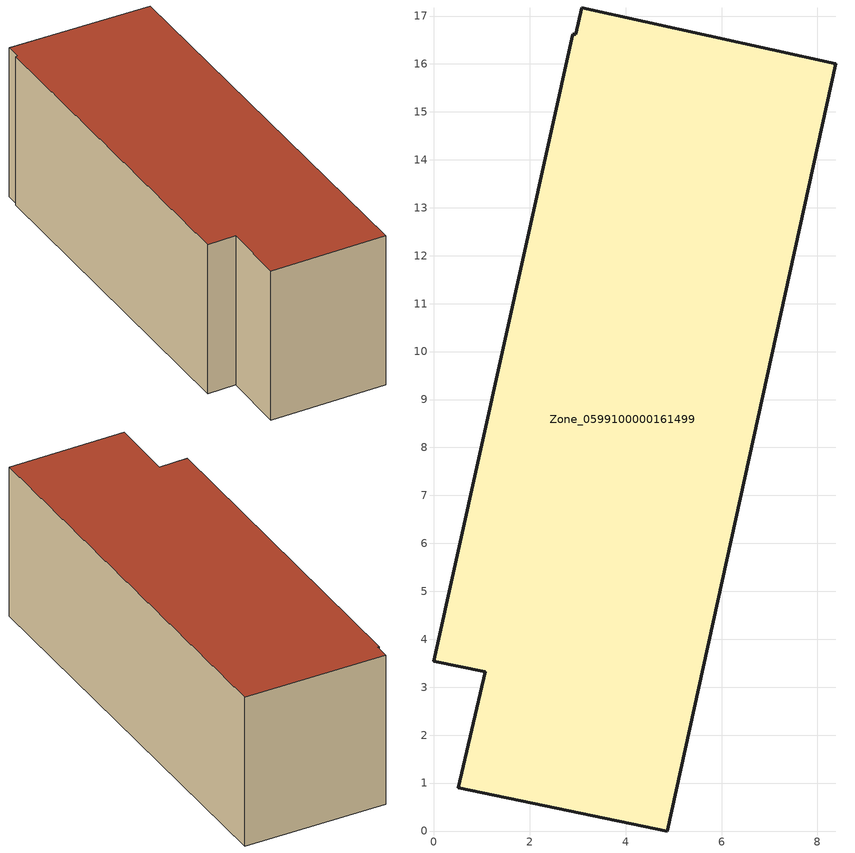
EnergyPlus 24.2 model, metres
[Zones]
Zone_0599100000161499
 floor ground (C_G): 2.9,16.62 2.96,16.62 3.08,17.17 8.38,16 4.87,0 0.51,0.9 1.07,3.32 0,3.54 z0
 wall outside (C_F): 4.87,0 8.38,16 3.08,17.17 2.96,16.62 2.9,16.62 0,3.54 1.07,3.32 0.51,0.9 4.87,0 z0:5.95
 roof outside (C_R): 2.96,16.62 2.9,16.62 0,3.54 1.07,3.32 0.51,0.9 4.87,0 8.38,16 3.08,17.17 z5.95
[BUILDING]
Pand.0599100000161499: North Axis=0; Terrain=City; Loads Convergence Tolerance Value=0.04; Temperature Convergence Tolerance Value=0.4; Solar Distribution=FullExterior; Maximum Number of Warmup Days=25; Minimum Number of Warmup Days=1
[Site:Location]
Rotterdam.The.Hague.AP_ZH_NLD Design_Conditions: Latitude=51.96; Longitude=4.45; Time Zone=1; Elevation=-4.5
[SITE:GROUNDTEMPERATURE:BUILDINGSURFACE]
18, 18, 18, 18, 18, 18, 18, 18, 18, 18, 18, 18
[MATERIAL] Thermal Absorptance=0.9; Solar Absorptance=0.7; Visible Absorptance=0.7
Name | Roughness | Thickness | Conductivity | Density | Specific Heat
G.D.1965 | MediumSmooth | 0.15 | 1 | 540 | 1210
F.D.1965 | Rough | 0.3 | 0.857143 | 1920 | 840
R.D.1965 | MediumRough | 0.2 | 0.08 | 1500 | 1000
[CONSTRUCTION]
C_G: G.D.1965
C_F: F.D.1965
C_R: R.D.1965
[ZONE]
Zone_0599100000161499: Type=1; Multiplier=1; Ceiling Height=Autocalculate; Volume=Autocalculate; Floor Area=autocalculate; Part of Total Floor Area=Yes
[ZONEINFILTRATION:DESIGNFLOWRATE]
Infil_Zone_0599100000161499: Zone or ZoneList or Space or SpaceList=Zone_0599100000161499; Schedule=AlwaysOn; Design Flow Rate Calculation Method=Flow/Area; Flow Rate per Floor Area=0.0042; Constant Term Coefficient=1; Temperature Term Coefficient=0; Velocity Term Coefficient=0; Velocity Squared Term Coefficient=0
[HVACTEMPLATE:ZONE:IDEALLOADSAIRSYSTEM]
Zone_0599100000161499: Maximum Heating Supply Air Temperature=50; Minimum Cooling Supply Air Temperature=13; Maximum Heating Supply Air Humidity Ratio=0.0156; Minimum Cooling Supply Air Humidity Ratio=0.0077; Heating Limit=NoLimit; Cooling Limit=NoLimit; Dehumidification Control Type=ConstantSensibleHeatRatio; Cooling Sensible Heat Ratio=0.7; Dehumidification Setpoint=60; Humidification Control Type=None; Humidification Setpoint=30; Outdoor Air Method=None; Outdoor Air Flow Rate per Person=0.00944; Outdoor Air Flow Rate per Zone Floor Area=0; Outdoor Air Flow Rate per Zone=0; Demand Controlled Ventilation Type=None; Outdoor Air Economizer Type=NoEconomizer; Heat Recovery Type=None; Sensible Heat Recovery Effectiveness=0.7; Latent Heat Recovery Effectiveness=0.65
[ZONECONTROL:THERMOSTAT]
ThermostatControl_Zone_0599100000161499: Zone or ZoneList=Zone_0599100000161499; Control Type Schedule=DualSetpointControlType; Control 1=Thermostat_Zone_0599100000161499; Temperature Difference Between Cutout And Setpoint=0
[THERMOSTATSETPOINT:DUALSETPOINT]
Thermostat_Zone_0599100000161499: Heating Setpoint Temperature Schedule=HeatingSetpoint_Zone_0599100000161499; Cooling Setpoint Temperature Schedule=CoolingSetpoint_Zone_0599100000161499
[SCHEDULE:COMPACT]
HeatingSetpoint_Zone_0599100000161499: Through: 12/31, For: AllDays, Until: 24:00, 21
CoolingSetpoint_Zone_0599100000161499: Through: 12/31, For: AllDays, Until: 24:00, 24
DualSetpointControlType: Through: 12/31, For: AllDays, Until: 24:00, 4
AlwaysOn: Through: 12/31, For: AllDays, Until: 24:00, 1
